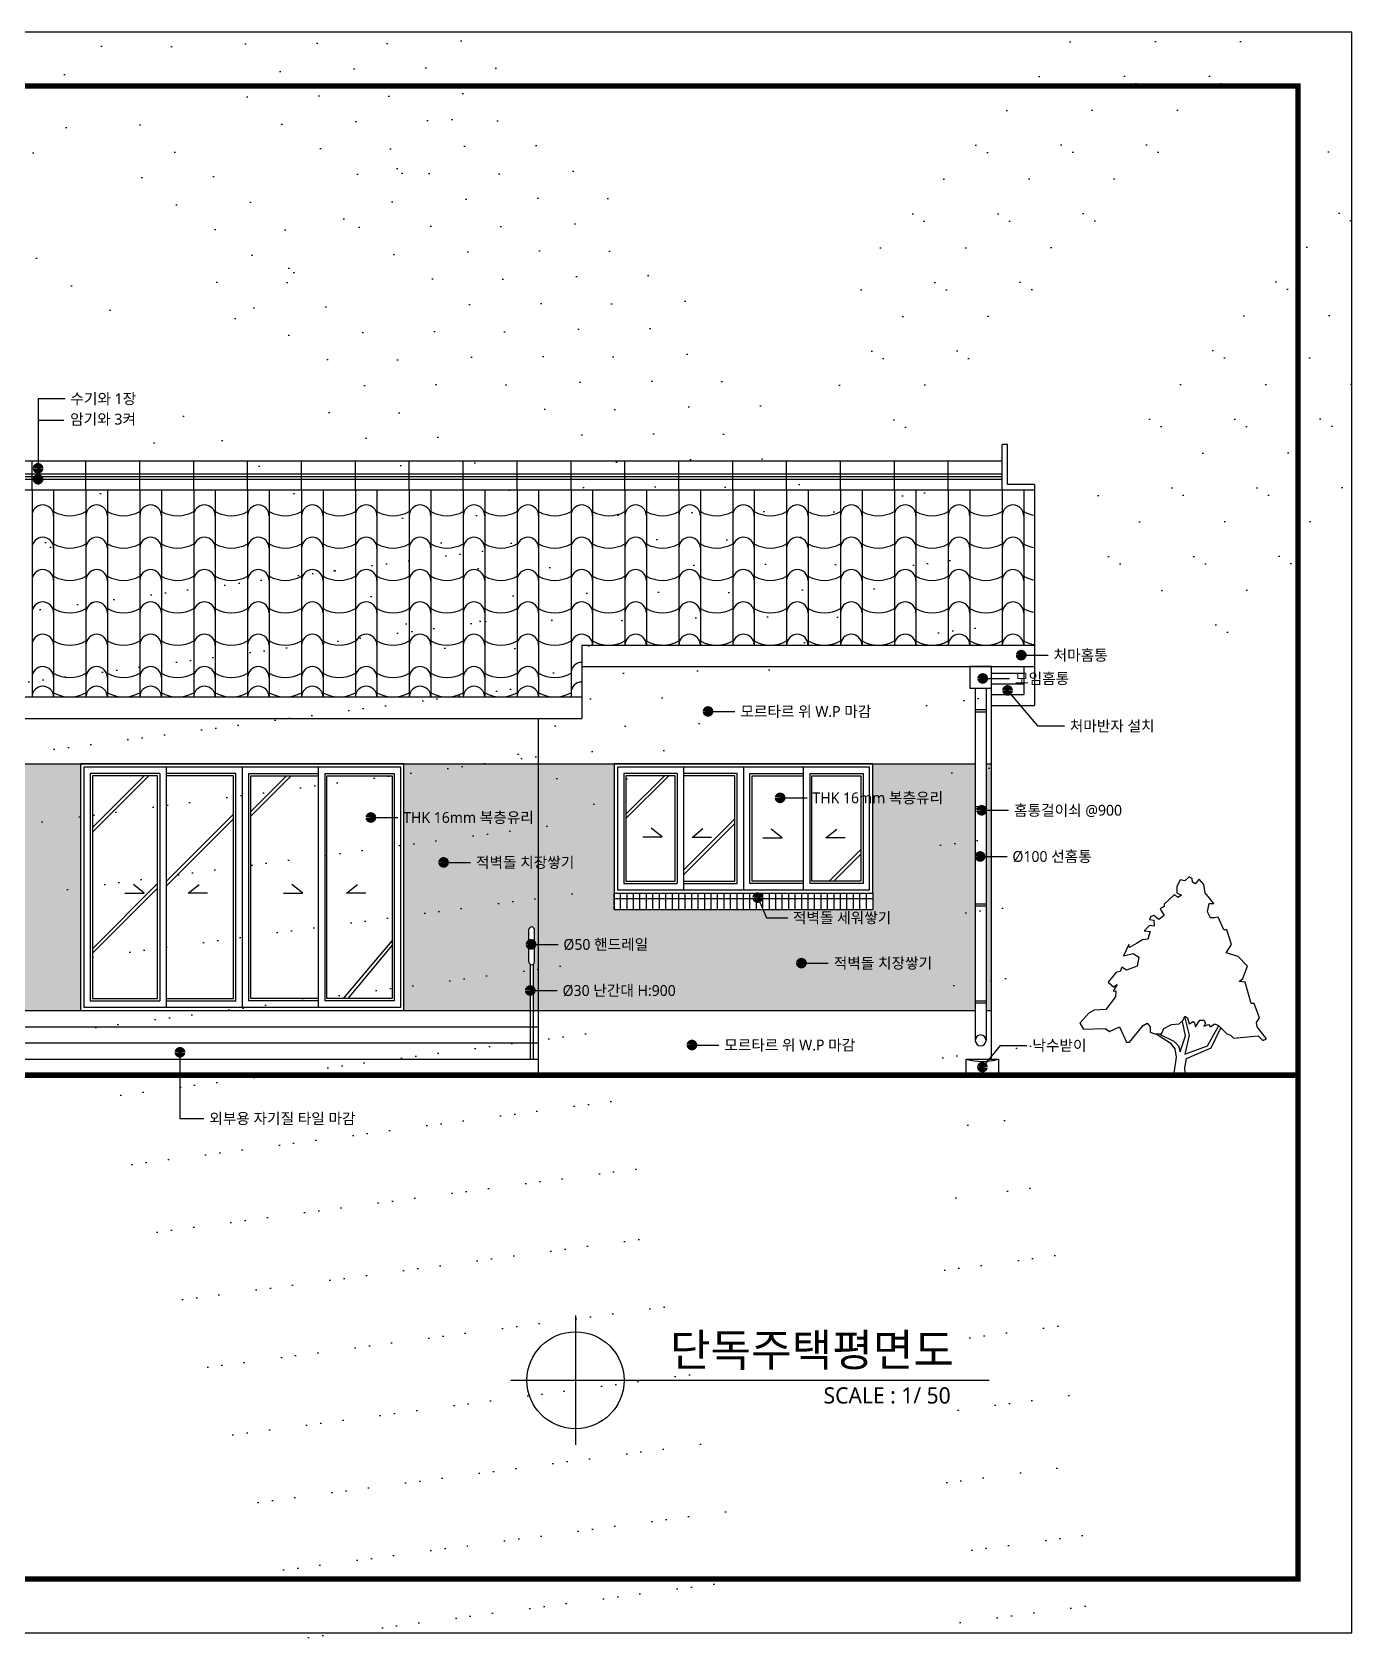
# Model space of a CAD drawing. Header units: millimetres. Extents: x 18875919977 to 37752253206, y 13263225700 to 26526468229.
# Drawn here: x 18876112332 to 18876124577, y 13263225700 to 13263240550 of the extents above; entities that cross this region are included whole.
import ezdxf
from ezdxf.enums import TextEntityAlignment as Align

# ---------------------------------------------------------------- set-up
doc = ezdxf.new("R2010")
doc.units = ezdxf.units.MM
doc.header["$LTSCALE"] = 20
for name, color, linetype in [('2-Con', 2, 'Continuous'), ('3-ETC', 3, 'Continuous'), ('4-Win', 4, 'Continuous'), ('5-Fin', 5, 'Continuous'), ('6-Text', 7, 'Continuous')]:
    doc.layers.add(name, color=color, linetype=linetype)
doc.styles.get("Standard").update_dxf_attribs({"font": 'l_10646.ttf'})

# ---------------------------------------------------------------- blocks, each defined once
blk = doc.blocks.new('Tree - type 3 evergreen elevation')
for points in [[(22.0124, 137.721), (18.5475, 141.5624), (15.5282, 138.2446), (13.8028, 139.3505), (13.3714, 142.1153), (11.2148, 143.2214), (8.1954, 140.4564), (4.7447, 141.0094), (2.1567, 136.0326), (2.1567, 131.6088), (5.6074, 129.9499), (3.0193, 128.2909), (0.4313, 130.5029), (-6.9015, 123.3141), (-6.9015, 121.6552), (-9.9208, 119.9963), (-9.0581, 118.3373), (-6.9015, 115.0195), (-10.7835, 112.2546), (-14.6656, 115.0195), (-16.8222, 114.4665), (-17.6849, 112.2546), (-14.6656, 111.7016), (-14.2342, 107.2778), (-17.6065, 107.8307), (-21.5669, 103.9599), (-17.2536, 103.4069), (-18.9789, 97.8771), (-22.8609, 97.3241), (-27.1743, 94.5593), (-32.3504, 91.7944), (-32.7817, 94.0063), (-36.6638, 85.7116), (-29.7624, 87.3705), (-25.449, 84.6056), (-26.743, 77.9699), (-34.507, 75.205), (-37.9578, 77.4169), (-39.2518, 74.099), (-42.2711, 73.5461), (-44.8592, 70.2282), (-47.8786, 66.3574), (-43.9965, 63.0395), (-41.4085, 64.6985), (-44.3346, 59.8898), (-42.2089, 60.1377), (-42.5159, 55.7849), (-49.6039, 46.4502), (-58.2307, 45.8972), (-62.1127, 43.6853), (-68.5828, 36.4966), (-65.9947, 32.0727), (-50.0352, 32.6257), (-47.0159, 30.4138), (-39.6831, 33.7317), (-34.507, 22.6721), (-32.3504, 22.6721), (-22.4296, 34.8376), (-19.4102, 36.4966), (-17.2536, 33.7317), (-17.2536, 29.8608), (-13.8028, 28.7549), (-9.0581, 28.7549), (-7.3328, 32.6257), (-1.7254, 35.3906), (3.8821, 35.9436), (6.4701, 38.1555), (6.9014, 38.7085), (8.1954, 41.4734), (9.9208, 40.3674), (11.2148, 35.9436), (14.2341, 37.6025), (15.0968, 36.4966), (15.9595, 33.7317), (18.9789, 38.7085), (21.9982, 38.7085), (23.2922, 36.4966), (21.9982, 34.2847), (25.4489, 35.3906), (26.743, 33.7317), (29.7623, 35.9436), (32.7817, 34.8376), (38.8204, 28.7549), (41.4084, 27.6489), (43.5651, 25.437), (61.6813, 27.0959), (65.132, 23.7781), (67.7201, 24.884), (60.8186, 33.7317), (60.3873, 37.0495), (62.544, 40.3674), (58.662, 50.874), (56.5053, 50.874), (52.1919, 66.3574), (47.8785, 66.9103), (50.4665, 69.1222), (53.9172, 77.9699), (47.0158, 85.1586), (38.3891, 87.9235), (42.2711, 94.0063)], [(42.2711, 94.0063), (38.8204, 104.5129), (36.6637, 104.5129), (32.3503, 113.9135), (29.7623, 113.3605), (26.743, 113.3605), (24.5862, 117.7844), (25.8802, 123.8671), (29.331, 123.8671), (22.8609, 131.6088), (21.9982, 137.6916)], [(-9.9208, 28.2019), (0, 23.2251), (3.4507, 19.9072), (4.7447, 15.4834), (8.6267, 27.0959), (6.4701, 37.6025)], [(8.1954, 40.3674), (11.2148, 27.6489), (8.1954, 13.8245), (24.5862, 19.9072), (32.7817, 34.2847)], [(-12.9401, 28.7549), (-2.588, 22.1191), (0.8626, 17.6953), (1.7253, 11.6125), (0, 0)], [(34.5071, 33.1787), (27.1743, 18.2483), (9.0581, 10.5066), (7.7641, 3.8708), (8.1954, 0)]]:
    blk.add_lwpolyline(points)

msp = doc.modelspace()

# ---------------------------------------------------------------- hatches: boundary and pattern name
at = {"layer": '3-ETC'}
h = msp.add_hatch(dxfattribs=at)
h.set_pattern_fill('_USER', color=256, scale=60, angle=90, pattern_type=0)
h.set_pattern_definition([(90, (18876117731.685, 13263232412.27), (-60, 4e-15), [])])
h.paths.add_polyline_path([(18876120131.68544, 13263232512.26816), (18876117731.68544, 13263232512.26816), (18876117731.68544, 13263232412.26816), (18876120131.68544, 13263232412.26816)])
h.paths.add_polyline_path([(18876120131.68544, 13263232562.26816), (18876117731.68544, 13263232562.26816), (18876117731.68544, 13263232512.26816), (18876120131.68544, 13263232512.26816)])
at = {"layer": '5-Fin'}
h = msp.add_hatch(dxfattribs=at)
h.set_pattern_fill('AR-SAND', color=256, scale=10)
edge = h.paths.add_edge_path()
edge.add_line((18876111531.68544, 13263231474.11114), (18876108081.68544, 13263231474.11114))
edge.add_line((18876108081.68544, 13263231474.11114), (18876108081.68544, 13263231197.08572))
edge.add_ellipse((18876108031.68544, 13263231197.08572), major_axis=(-50, 0), ratio=1, start_angle=0, end_angle=180, ccw=False)
edge.add_line((18876107981.68544, 13263231197.08572), (18876107981.68544, 13263231474.11114))
edge.add_line((18876107981.68544, 13263231474.11114), (18876107931.68544, 13263231474.11114))
edge.add_line((18876107931.68544, 13263231474.11114), (18876107931.68544, 13263231051.78342))
edge.add_line((18876107931.68544, 13263231051.78342), (18876107954.19755, 13263231024.11114))
edge.add_line((18876107954.19755, 13263231024.11114), (18876108165.21198, 13263231024.11114))
edge.add_line((18876108165.21198, 13263231024.11114), (18876108165.21198, 13263230874.11114))
edge.add_line((18876108165.21198, 13263230874.11114), (18876111531.68544, 13263230874.11114))
edge.add_line((18876111531.68544, 13263230874.11114), (18876111531.68544, 13263231474.11114))
h.paths.add_polyline_path([(18876109343.17488, 13263231141.21891, -1), (18876109293.17488, 13263231141.21891, -1)], flags=16)
h.paths.add_polyline_path([(18876111531.68544, 13263234183.8231), (18876111131.68544, 13263234183.8231), (18876111131.68544, 13263234663.82311), (18876108131.68544, 13263234663.82311), (18876108131.68544, 13263234463.82311), (18876108081.68544, 13263234463.82311), (18876108081.68544, 13263233762.26816), (18876111531.68544, 13263233762.26816)])
h.paths.add_polyline_path([(18876109232.90522, 13263234247.80581, -1), (18876109282.90522, 13263234247.80581, -1)], flags=16)
h.paths.add_polyline_path([(18876117031.68544, 13263234183.8231), (18876111934.8712, 13263234183.8231), (18876111934.8712, 13263233983.82311), (18876111884.8712, 13263233983.82311), (18876111884.8712, 13263233762.26816), (18876117031.68544, 13263233762.26816)])
h.paths.add_polyline_path([(18876121081.68544, 13263234463.82311), (18876121031.68544, 13263234463.82311), (18876121031.68544, 13263234663.82311), (18876117431.68544, 13263234663.82311), (18876117431.68544, 13263234183.8231), (18876117031.68544, 13263234183.8231), (18876117031.68544, 13263233762.26816), (18876121081.68544, 13263233762.26816)])
h.paths.add_polyline_path([(18876118577.90522, 13263234247.80581, -1), (18876118627.90522, 13263234247.80581, -1)], flags=16)
h.paths.add_polyline_path([(18876111784.8712, 13263233983.82311), (18876111734.8712, 13263233983.82311), (18876111734.8712, 13263234183.8231), (18876111531.68544, 13263234183.8231), (18876111531.68544, 13263233762.26816), (18876111784.8712, 13263233762.26816)])
h.paths.add_polyline_path([(18876121231.68544, 13263234463.82311), (18876121181.68544, 13263234463.82311), (18876121181.68544, 13263233762.26816), (18876121231.68544, 13263233762.26816)])
h.paths.add_polyline_path([(18876107981.68544, 13263234463.82311), (18876107931.68544, 13263234463.82311), (18876107931.68544, 13263233762.26816), (18876107981.68544, 13263233762.26816)])
h.paths.add_polyline_path([(18876121231.68544, 13263231474.11114), (18876121181.68544, 13263231474.11114), (18876121181.68544, 13263231541.97227), (18876121081.68544, 13263231541.97227), (18876121081.68544, 13263231474.11114), (18876117031.68544, 13263231474.11114), (18876117031.68544, 13263230874.11114), (18876120998.15891, 13263230874.11114), (18876120998.15891, 13263231024.11114), (18876121209.17333, 13263231024.11114), (18876121231.68544, 13263231051.78342)])
h.paths.add_polyline_path([(18876118428.31104, 13263231153.87406, -1), (18876118478.31104, 13263231153.87406, -1)], flags=16)
h.paths.add_polyline_path([(18876109589.89785, 13263231056.04999), (18876110985.10056, 13263231056.04999), (18876110985.10056, 13263231225.71215), (18876109589.89785, 13263231225.71215)], flags=24)
h.paths.add_polyline_path([(18876109529.62819, 13263234162.63689), (18876110924.83089, 13263234162.63689), (18876110924.83089, 13263234332.29905), (18876109529.62819, 13263234332.29905)], flags=24)
h.paths.add_polyline_path([(18876118874.62819, 13263234162.63689), (18876120269.83089, 13263234162.63689), (18876120269.83089, 13263234332.29905), (18876118874.62819, 13263234332.29905)], flags=24)
h.paths.add_polyline_path([(18876118725.03401, 13263231068.70514), (18876120120.23671, 13263231068.70514), (18876120120.23671, 13263231238.3673), (18876118725.03401, 13263231238.3673)], flags=24)
h = msp.add_hatch(dxfattribs=at)
h.set_pattern_fill('BRICK', color=256, scale=10)
h.paths.add_polyline_path([(18876109331.68544, 13263233762.26816), (18876108081.68544, 13263233762.26816), (18876108081.68544, 13263231474.11114), (18876111531.68544, 13263231474.11114), (18876111531.68544, 13263233762.26816), (18876110531.68544, 13263233762.26816), (18876110531.68544, 13263232562.26816), (18876110531.68544, 13263232412.26816), (18876109331.68544, 13263232412.26816), (18876109331.68544, 13263232562.26816)])
h.paths.add_polyline_path([(18876109222.73183, 13263232033.00423, -1), (18876109172.73183, 13263232033.00423, -1)], flags=16)
h.paths.add_polyline_path([(18876112781.68546, 13263233762.26816), (18876111884.8712, 13263233762.26816), (18876111884.8712, 13263231474.11114), (18876112781.68546, 13263231474.11114)])
h.paths.add_polyline_path([(18876116941.68544, 13263232224.11114, -1), (18876116991.68544, 13263232224.11114), (18876116991.68544, 13263232087.06796), (18876117031.68544, 13263232087.06796), (18876117031.68544, 13263233762.26816), (18876115781.68546, 13263233762.26816), (18876115781.68546, 13263231474.11114), (18876116951.68544, 13263231474.11114), (18876116951.68544, 13263231634.54743, -0.3891427999), (18876116928.84148, 13263231659.45429, -0.3891427999), (18876116951.68544, 13263231684.36115), (18876116951.68544, 13263231904.11114, -0.2360679775), (18876116941.68544, 13263231924.11114), (18876116941.68544, 13263232071.54856, -0.169015288), (18876116936.28514, 13263232087.06796, -0.169015288), (18876116941.68544, 13263232102.58735)])
h.paths.add_polyline_path([(18876116174.86517, 13263232847.73683, -1), (18876116124.86517, 13263232847.73683, -1)], flags=16)
h.paths.add_polyline_path([(18876117731.68544, 13263233762.26816), (18876117031.68544, 13263233762.26816), (18876117031.68544, 13263231474.11114), (18876121081.68544, 13263231474.11114), (18876121081.68544, 13263233762.26816), (18876120131.68544, 13263233762.26816), (18876120131.68544, 13263232562.26816), (18876120131.68544, 13263232412.26816), (18876117731.68544, 13263232412.26816), (18876117731.68544, 13263232562.26816)])
h.paths.add_polyline_path([(18876119493.80218, 13263231913.44446, -1), (18876119443.80218, 13263231913.44446, -1)], flags=16)
h.paths.add_polyline_path([(18876111784.8712, 13263233762.26816), (18876111531.68544, 13263233762.26816), (18876111531.68544, 13263231474.11114), (18876111581.68544, 13263231474.11114), (18876111581.68544, 13263231904.11114, -0.2360679775), (18876111571.68544, 13263231924.11114), (18876111571.68544, 13263232224.11114, -1), (18876111621.68544, 13263232224.11114), (18876111621.68544, 13263231924.11114, -0.2360679775), (18876111611.68544, 13263231904.11114), (18876111611.68544, 13263231474.11114), (18876111784.8712, 13263231474.11114)])
h.paths.add_polyline_path([(18876107981.68544, 13263233762.26816), (18876107931.68544, 13263233762.26816), (18876107931.68544, 13263233331.29851), (18876107981.68544, 13263233331.29851)])
h.paths.add_polyline_path([(18876107981.68544, 13263233331.29851), (18876107931.68544, 13263233331.29851), (18876107931.68544, 13263232902.96793), (18876107981.68544, 13263232902.96793)])
h.paths.add_polyline_path([(18876107981.68544, 13263232902.96793), (18876107931.68544, 13263232902.96793), (18876107931.68544, 13263231474.11114), (18876107981.68544, 13263231474.11114)])
h.paths.add_polyline_path([(18876117031.68544, 13263232087.06796), (18876116991.68544, 13263232087.06796), (18876116991.68544, 13263231924.11114, -0.2360679775), (18876116981.68544, 13263231904.11114), (18876116981.68544, 13263231659.45429), (18876117031.68544, 13263231659.45429)], flags=17)
h.paths.add_polyline_path([(18876117031.68544, 13263231659.45429), (18876116981.68544, 13263231659.45429), (18876116981.68544, 13263231474.11114), (18876117031.68544, 13263231474.11114)], flags=17)
h.paths.add_polyline_path([(18876121231.68544, 13263233762.26816), (18876121181.68544, 13263233762.26816), (18876121181.68544, 13263233331.29851), (18876121231.68544, 13263233331.29851)])
h.paths.add_polyline_path([(18876121231.68544, 13263233331.29851), (18876121181.68544, 13263233331.29851), (18876121181.68544, 13263232902.96793), (18876121231.68544, 13263232902.96793)])
h.paths.add_polyline_path([(18876121231.68544, 13263232902.96793), (18876121181.68544, 13263232902.96793), (18876121181.68544, 13263231474.11114), (18876121231.68544, 13263231474.11114)])
h.paths.add_polyline_path([(18876110475.61139, 13263233312.66102), (18876111886.2195, 13263233312.66102), (18876111886.2195, 13263233482.52588), (18876110475.61139, 13263233482.52588)], flags=9)
h.paths.add_polyline_path([(18876110294.19872, 13263232200.71359), (18876111363.32034, 13263232200.71359), (18876111363.32034, 13263232370.78116), (18876110294.19872, 13263232370.78116)], flags=24)
h.paths.add_polyline_path([(18876109469.38723, 13263231947.49747), (18876110538.50886, 13263231947.49747), (18876110538.50886, 13263232117.56504), (18876109469.38723, 13263232117.56504)], flags=24)
h.paths.add_polyline_path([(18876115746.95592, 13263233178.8501), (18876117157.56403, 13263233178.8501), (18876117157.56403, 13263233348.71497), (18876115746.95592, 13263233348.71497)], flags=9)
h.paths.add_polyline_path([(18876116421.52057, 13263232762.23007), (18876117490.6422, 13263232762.23007), (18876117490.6422, 13263232932.29764), (18876116421.52057, 13263232932.29764)], flags=9)
h.paths.add_polyline_path([(18876119543.29626, 13263233361.01578), (18876120953.90437, 13263233361.01578), (18876120953.90437, 13263233530.88065), (18876119543.29626, 13263233530.88065)], flags=25)
h.paths.add_polyline_path([(18876119361.88358, 13263232249.06835), (18876120431.00521, 13263232249.06835), (18876120431.00521, 13263232419.13592), (18876119361.88358, 13263232419.13592)], flags=24)
h.paths.add_polyline_path([(18876117225.56446, 13263231574.28537), (18876118502.86176, 13263231574.28537), (18876118502.86176, 13263231743.94753), (18876117225.56446, 13263231743.94753)], flags=24)
h.paths.add_polyline_path([(18876117233.00812, 13263232001.89904), (18876118196.92704, 13263232001.89904), (18876118196.92704, 13263232171.5612), (18876117233.00812, 13263232171.5612)], flags=24)
h.paths.add_polyline_path([(18876119740.45758, 13263231827.93771), (18876120809.57921, 13263231827.93771), (18876120809.57921, 13263231998.00528), (18876119740.45758, 13263231998.00528)], flags=24)

# ---------------------------------------------------------------- linework, layer by layer
at = {"layer": '2-Con'}
for p, q in [((18876107531.68544, 13263236303.8231), (18876121631.68544, 13263236303.8231)), ((18876121631.68544, 13263236303.8231), (18876121631.68544, 13263234663.82311)), ((18876117431.68544, 13263234863.82311), (18876121631.68544, 13263234863.82311)), ((18876117431.68544, 13263234863.8231), (18876117431.68544, 13263234183.8231)), ((18876117431.68544, 13263234663.82311), (18876121631.68544, 13263234663.82311)), ((18876121231.68544, 13263231024.11114), (18876121231.68544, 13263234663.8231)), ((18876111131.68544, 13263234382.26816), (18876117431.68544, 13263234382.26816)), ((18876111131.68544, 13263234183.8231), (18876117431.68544, 13263234183.8231)), ((18876117031.68544, 13263230874.11114), (18876117031.68544, 13263234183.8231)), ((18876108081.68544, 13263233762.26816), (18876121081.68544, 13263233762.26816)), ((18876121181.68544, 13263233762.26816), (18876121231.68544, 13263233762.26816)), ((18876111611.68544, 13263231474.11114), (18876121081.68544, 13263231474.11114)), ((18876121181.68544, 13263231474.11114), (18876121231.68544, 13263231474.11114)), ((18876104076.56169, 13263230874.11114), (18876124076.56169, 13263230874.11114))]:
    msp.add_line(p, q, dxfattribs=at)
at = {"layer": '2-Con', "const_width": 50}
msp.add_lwpolyline([(18876104076.56169, 13263230874.11114), (18876124076.56169, 13263230874.11114)], dxfattribs=at)
at = {"layer": '3-ETC'}
for p, q in [((18876121331.68544, 13263236574.04349), (18876121331.68544, 13263236724.04349)), ((18876121381.68544, 13263236724.04349), (18876121331.68544, 13263236724.04349)), ((18876121381.68544, 13263236353.8231), (18876121381.68544, 13263236724.04349)), ((18876107831.68544, 13263236574.04349), (18876121331.68544, 13263236574.04349)), ((18876112331.68544, 13263236303.8231), (18876112331.68544, 13263236574.04349)), ((18876112831.68544, 13263236303.8231), (18876112831.68544, 13263236574.04349)), ((18876113331.68544, 13263236303.8231), (18876113331.68544, 13263236574.04349)), ((18876113831.68544, 13263236303.8231), (18876113831.68544, 13263236574.04349)), ((18876114331.68544, 13263236303.8231), (18876114331.68544, 13263236574.04349)), ((18876114831.68544, 13263236303.8231), (18876114831.68544, 13263236574.04349)), ((18876115331.68544, 13263236303.8231), (18876115331.68544, 13263236574.04349)), ((18876115831.68544, 13263236303.8231), (18876115831.68544, 13263236574.04349)), ((18876116331.68544, 13263236303.8231), (18876116331.68544, 13263236574.04349)), ((18876116831.68544, 13263236303.8231), (18876116831.68544, 13263236574.04349)), ((18876117331.68544, 13263236303.8231), (18876117331.68544, 13263236574.04349)), ((18876117831.68544, 13263236303.8231), (18876117831.68544, 13263236574.04349)), ((18876118331.68544, 13263236303.8231), (18876118331.68544, 13263236574.04349)), ((18876118831.68544, 13263236303.8231), (18876118831.68544, 13263236574.04349)), ((18876119331.68544, 13263236303.8231), (18876119331.68544, 13263236574.04349)), ((18876119831.68544, 13263236303.8231), (18876119831.68544, 13263236574.04349)), ((18876120331.68544, 13263236303.8231), (18876120331.68544, 13263236574.04349)), ((18876120831.68544, 13263236303.8231), (18876120831.68544, 13263236574.04349)), ((18876121331.68544, 13263236303.8231), (18876121331.68544, 13263236574.04349)), ((18876121331.68544, 13263236303.8231), (18876121331.68544, 13263236574.04349)), ((18876121331.68544, 13263236303.8231), (18876121331.68544, 13263236574.04349)), ((18876107831.68544, 13263236453.33991), (18876121331.68544, 13263236453.33991)), ((18876107831.68544, 13263236428.3399), (18876121331.68544, 13263236428.3399)), ((18876107831.68544, 13263236403.33991), (18876121331.68544, 13263236403.33991)), ((18876112331.68544, 13263236303.8231), (18876112331.68544, 13263234382.26816)), ((18876112531.68544, 13263236303.8231), (18876112531.68544, 13263234382.26816)), ((18876112531.68544, 13263236303.8231), (18876112531.68544, 13263234382.26816)), ((18876112831.68544, 13263236303.8231), (18876112831.68544, 13263234382.26816)), ((18876113031.68544, 13263236303.8231), (18876113031.68544, 13263234382.26816)), ((18876113031.68544, 13263236303.8231), (18876113031.68544, 13263234382.26816)), ((18876113331.68544, 13263236303.8231), (18876113331.68544, 13263234382.26816)), ((18876113531.68544, 13263236303.8231), (18876113531.68544, 13263234382.26816)), ((18876113531.68544, 13263236303.8231), (18876113531.68544, 13263234382.26816)), ((18876113831.68544, 13263236303.8231), (18876113831.68544, 13263234382.26816)), ((18876114031.68544, 13263236303.8231), (18876114031.68544, 13263234382.26816)), ((18876114031.68544, 13263236303.8231), (18876114031.68544, 13263234382.26816)), ((18876114331.68544, 13263236303.8231), (18876114331.68544, 13263234382.26816)), ((18876114531.68544, 13263236303.8231), (18876114531.68544, 13263234382.26816)), ((18876114531.68544, 13263236303.8231), (18876114531.68544, 13263234382.26816)), ((18876114831.68544, 13263236303.8231), (18876114831.68544, 13263234382.26816)), ((18876115031.68544, 13263236303.8231), (18876115031.68544, 13263234382.26816)), ((18876115031.68544, 13263236303.8231), (18876115031.68544, 13263234382.26816)), ((18876115331.68544, 13263236303.8231), (18876115331.68544, 13263234382.26816)), ((18876115531.68544, 13263236303.8231), (18876115531.68544, 13263234382.26816)), ((18876115531.68544, 13263236303.8231), (18876115531.68544, 13263234382.26816)), ((18876115831.68544, 13263236303.8231), (18876115831.68544, 13263234382.26816)), ((18876116031.68544, 13263236303.8231), (18876116031.68544, 13263234382.26816)), ((18876116031.68544, 13263236303.8231), (18876116031.68544, 13263234382.26816)), ((18876116331.68544, 13263236303.8231), (18876116331.68544, 13263234382.26816)), ((18876116531.68544, 13263236303.8231), (18876116531.68544, 13263234382.26816)), ((18876116531.68544, 13263236303.8231), (18876116531.68544, 13263234382.26816)), ((18876116831.68544, 13263236303.8231), (18876116831.68544, 13263234382.26816)), ((18876117031.68544, 13263236303.8231), (18876117031.68544, 13263234382.26816)), ((18876117031.68544, 13263236303.8231), (18876117031.68544, 13263234382.26816)), ((18876117331.68544, 13263236303.8231), (18876117331.68544, 13263234382.26816)), ((18876117531.68544, 13263236303.8231), (18876117531.68544, 13263234863.82311)), ((18876117531.68544, 13263236303.8231), (18876117531.68544, 13263234863.82311)), ((18876117831.68544, 13263236303.8231), (18876117831.68544, 13263234863.82311)), ((18876118031.68544, 13263236303.8231), (18876118031.68544, 13263234863.82311)), ((18876118031.68544, 13263236303.8231), (18876118031.68544, 13263234863.82311)), ((18876118331.68544, 13263236303.8231), (18876118331.68544, 13263234863.82311)), ((18876118531.68544, 13263236303.8231), (18876118531.68544, 13263234863.82311)), ((18876118531.68544, 13263236303.8231), (18876118531.68544, 13263234863.82311)), ((18876118831.68544, 13263236303.8231), (18876118831.68544, 13263234863.82311)), ((18876119031.68544, 13263236303.8231), (18876119031.68544, 13263234863.82311)), ((18876119031.68544, 13263236303.8231), (18876119031.68544, 13263234863.82311)), ((18876119331.68544, 13263236303.8231), (18876119331.68544, 13263234863.82311)), ((18876119531.68544, 13263236303.8231), (18876119531.68544, 13263234863.82311)), ((18876119531.68544, 13263236303.8231), (18876119531.68544, 13263234863.82311)), ((18876119831.68544, 13263236303.8231), (18876119831.68544, 13263234863.82311)), ((18876120031.68544, 13263236303.8231), (18876120031.68544, 13263234863.82311)), ((18876120031.68544, 13263236303.8231), (18876120031.68544, 13263234863.82311)), ((18876120331.68544, 13263236303.8231), (18876120331.68544, 13263234863.82311)), ((18876120531.68544, 13263236303.8231), (18876120531.68544, 13263234863.82311)), ((18876120531.68544, 13263236303.8231), (18876120531.68544, 13263234863.82311)), ((18876120831.68544, 13263236303.8231), (18876120831.68544, 13263234863.82311)), ((18876121031.68544, 13263236303.8231), (18876121031.68544, 13263234863.82311)), ((18876121031.68544, 13263236303.8231), (18876121031.68544, 13263234863.82311)), ((18876121331.68544, 13263236303.8231), (18876121331.68544, 13263234863.82311)), ((18876121631.68544, 13263236353.8231), (18876121381.68544, 13263236353.8231)), ((18876121531.68544, 13263236303.8231), (18876121531.68544, 13263234863.82311)), ((18876121531.68544, 13263236303.8231), (18876121531.68544, 13263234863.82311)), ((18876121631.68544, 13263236353.8231), (18876121631.68544, 13263236303.8231)), ((18876121231.68544, 13263234603.82311), (18876121531.68544, 13263234603.82311)), ((18876121531.68544, 13263234663.82311), (18876121531.68544, 13263234403.82311)), ((18876121081.68544, 13263234463.82311), (18876121081.68544, 13263231197.08572)), ((18876121181.68544, 13263234463.82311), (18876121181.68544, 13263231197.08572)), ((18876121231.68544, 13263234503.82311), (18876121531.68544, 13263234503.82311)), ((18876121231.68544, 13263234403.82311), (18876121531.68544, 13263234403.82311)), ((18876121181.68544, 13263234261.97227), (18876121081.68544, 13263234261.97227)), ((18876121181.68544, 13263234241.97227), (18876121081.68544, 13263234241.97227)), ((18876121181.68544, 13263233361.97227), (18876121081.68544, 13263233361.97227)), ((18876121181.68544, 13263233341.97227), (18876121081.68544, 13263233341.97227)), ((18876118177.45543, 13263233084.36198), (18876118076.63679, 13263233166.08883)), ((18876118454.88195, 13263233079.20176), (18876118555.70059, 13263233160.92861)), ((18876119289.19786, 13263233074.43627), (18876119188.37922, 13263233156.16312)), ((18876119696.93182, 13263233074.43627), (18876119797.75046, 13263233156.16312)), ((18876117998.82241, 13263233084.36198), (18876118177.45543, 13263233084.36198)), ((18876118633.51497, 13263233079.20176), (18876118454.88195, 13263233079.20176)), ((18876119110.56484, 13263233074.43627), (18876119289.19786, 13263233074.43627)), ((18876119875.56484, 13263233074.43627), (18876119696.93182, 13263233074.43627)), ((18876113194.18546, 13263232562.26816), (18876113372.81847, 13263232562.26816)), ((18876113372.81847, 13263232562.26816), (18876113271.99983, 13263232643.99501)), ((18876113780.55244, 13263232562.26816), (18876113881.37108, 13263232643.99501)), ((18876113959.18546, 13263232562.26816), (18876113780.55244, 13263232562.26816)), ((18876114664.18546, 13263232562.26816), (18876114842.81847, 13263232562.26816)), ((18876114842.81847, 13263232562.26816), (18876114741.99983, 13263232643.99501)), ((18876115250.55244, 13263232562.26816), (18876115351.37108, 13263232643.99501)), ((18876115429.18546, 13263232562.26816), (18876115250.55244, 13263232562.26816)), ((18876117731.68544, 13263232562.26816), (18876117731.68544, 13263232412.26816)), ((18876117731.68544, 13263232512.26816), (18876120131.68544, 13263232512.26816)), ((18876120131.68544, 13263232562.26816), (18876120131.68544, 13263232412.26816)), ((18876117731.68544, 13263232412.26816), (18876120131.68544, 13263232412.26816)), ((18876121181.68544, 13263232461.97227), (18876121081.68544, 13263232461.97227)), ((18876121181.68544, 13263232441.97227), (18876121081.68544, 13263232441.97227)), ((18876116941.68544, 13263231924.11114), (18876116941.68544, 13263232224.11114)), ((18876116991.68544, 13263231924.11114), (18876116991.68544, 13263232224.11114)), ((18876116951.68544, 13263231904.11114), (18876116951.68544, 13263231024.11114)), ((18876116981.68544, 13263231904.11114), (18876116981.68544, 13263231024.11114)), ((18876121181.68544, 13263231561.97227), (18876121081.68544, 13263231561.97227)), ((18876121181.68544, 13263231541.97227), (18876121081.68544, 13263231541.97227))]:
    msp.add_line(p, q, dxfattribs=at)
for points in [[(18876121231.68544, 13263234663.82311), (18876121031.68544, 13263234663.82311), (18876121031.68544, 13263234463.82311), (18876121231.68544, 13263234463.82311)], [(18876121298.15891, 13263230874.11114), (18876120998.15891, 13263230874.11114), (18876120998.15891, 13263231024.11114), (18876121298.15891, 13263231024.11114)]]:
    msp.add_lwpolyline(points, close=True, dxfattribs=at)
for centre, radius, start, end in [((18876116966.68544, 13263232224.11114), 25, 0, 180), ((18876116966.68544, 13263231924.11114), 25, 180, 0), ((18876121148.1589, 13263231503.75595), 502.55263, 252.633843677, 287.366156397)]:
    msp.add_arc(centre, radius, start, end, dxfattribs=at)
at = {"layer": '3-ETC', "extrusion": (0, 0, -1)}
msp.add_ellipse((18876121131.68544, 13263231197.08572), major_axis=(50, 0), ratio=1, dxfattribs=at)
at = {"layer": '4-Win'}
for p, q in [((18876115781.68546, 13263233762.26816), (18876112781.68546, 13263233762.26816)), ((18876112781.68546, 13263233762.26816), (18876112781.68546, 13263231474.11114)), ((18876113576.68546, 13263233732.26816), (18876113576.68546, 13263231504.11114)), ((18876114281.68546, 13263233732.26816), (18876114281.68546, 13263231504.11114)), ((18876114281.68546, 13263233732.26816), (18876114281.68546, 13263231504.11114)), ((18876114986.68546, 13263233732.26816), (18876114986.68546, 13263231504.11114)), ((18876115781.68546, 13263231474.11114), (18876115781.68546, 13263233762.26816)), ((18876120131.68544, 13263233762.26816), (18876117731.68544, 13263233762.26816)), ((18876117731.68544, 13263233762.26816), (18876117731.68544, 13263232562.26816)), ((18876118376.68544, 13263233732.26816), (18876118376.68544, 13263232592.26816)), ((18876118931.68544, 13263233732.26816), (18876118931.68544, 13263232592.26816)), ((18876118931.68544, 13263233732.26816), (18876118931.68544, 13263232592.26816)), ((18876119486.68544, 13263233732.26816), (18876119486.68544, 13263232592.26816)), ((18876120131.68544, 13263232562.26816), (18876120131.68544, 13263233762.26816)), ((18876113516.68546, 13263233672.26816), (18876113516.68546, 13263231564.11114)), ((18876115046.68546, 13263233672.26816), (18876115046.68546, 13263231564.11114)), ((18876118316.68544, 13263233672.26816), (18876118316.68544, 13263232652.26816)), ((18876119546.68544, 13263233672.26816), (18876119546.68544, 13263232652.26816)), ((18876117731.68544, 13263232562.26816), (18876120131.68544, 13263232562.26816)), ((18876112781.68546, 13263231474.11114), (18876115781.68546, 13263231474.11114))]:
    msp.add_line(p, q, dxfattribs=at)
for points in [[(18876112811.68546, 13263231504.11114), (18876115751.68546, 13263231504.11114), (18876115751.68546, 13263233732.26816), (18876112811.68546, 13263233732.26816)], [(18876117761.68544, 13263232592.26816), (18876120101.68544, 13263232592.26816), (18876120101.68544, 13263233732.26816), (18876117761.68544, 13263233732.26816)]]:
    msp.add_lwpolyline(points, close=True, dxfattribs=at)
for points in [[(18876113516.68546, 13263233672.26816), (18876112871.68546, 13263233672.26816), (18876112871.68546, 13263231564.11114), (18876113516.68546, 13263231564.11114)], [(18876113576.68546, 13263231564.11114), (18876114221.68546, 13263231564.11114), (18876114221.68546, 13263233672.26816), (18876113576.68546, 13263233672.26816)], [(18876114986.68546, 13263231564.11114), (18876114341.68546, 13263231564.11114), (18876114341.68546, 13263233672.26816), (18876114986.68546, 13263233672.26816)], [(18876115046.68546, 13263233672.26816), (18876115691.68546, 13263233672.26816), (18876115691.68546, 13263231564.11114), (18876115046.68546, 13263231564.11114)], [(18876118316.68544, 13263233672.26816), (18876117821.68544, 13263233672.26816), (18876117821.68544, 13263232652.26816), (18876118316.68544, 13263232652.26816)], [(18876118376.68544, 13263232652.26816), (18876118871.68544, 13263232652.26816), (18876118871.68544, 13263233672.26816), (18876118376.68544, 13263233672.26816)], [(18876119486.68544, 13263232652.26816), (18876118991.68544, 13263232652.26816), (18876118991.68544, 13263233672.26816), (18876119486.68544, 13263233672.26816)], [(18876119546.68544, 13263233672.26816), (18876120041.68544, 13263233672.26816), (18876120041.68544, 13263232652.26816), (18876119546.68544, 13263232652.26816)]]:
    msp.add_lwpolyline(points, dxfattribs=at)
at = {"layer": '5-Fin'}
for p, q in [((18876112891.68546, 13263233171.25423), (18876113372.69938, 13263233652.26816)), ((18876112891.68546, 13263233128.82783), (18876113415.12579, 13263233652.26816)), ((18876114361.68546, 13263233320.31219), (18876114693.64143, 13263233652.26816)), ((18876114361.68546, 13263233277.88578), (18876114736.06784, 13263233652.26816)), ((18876117841.68544, 13263233296.0609), (18876118197.8927, 13263233652.26816)), ((18876117841.68544, 13263233253.63449), (18876118240.31911, 13263233652.26816)), ((18876113576.68546, 13263232670.7094), (18876114201.68546, 13263233295.7094)), ((18876113576.68546, 13263232628.28299), (18876114201.68546, 13263233253.28299)), ((18876118376.68544, 13263232776.107), (18876118851.68544, 13263233251.10701)), ((18876118376.68544, 13263232733.6806), (18876118851.68544, 13263233208.6806)), ((18876119726.2098, 13263232672.26816), (18876120021.68544, 13263232967.7438)), ((18876119768.6362, 13263232672.26816), (18876120021.68544, 13263232925.3174)), ((18876112891.68546, 13263232047.58809), (18876113496.68546, 13263232652.58809)), ((18876112891.68546, 13263232005.16168), (18876113496.68546, 13263232610.16169)), ((18876115221.28916, 13263231584.11114), (18876115671.68546, 13263232119.94036)), ((18876115263.71557, 13263231584.11114), (18876115671.68546, 13263232077.51395))]:
    msp.add_line(p, q, dxfattribs=at)
for points in [[(18876113496.68546, 13263231584.11114), (18876113496.68546, 13263233652.26816), (18876112891.68546, 13263233652.26816), (18876112891.68546, 13263231584.11114)], [(18876115066.68546, 13263231584.11114), (18876115066.68546, 13263233652.26816), (18876115671.68546, 13263233652.26816), (18876115671.68546, 13263231584.11114)], [(18876118296.68544, 13263232672.26816), (18876118296.68544, 13263233652.26816), (18876117841.68544, 13263233652.26816), (18876117841.68544, 13263232672.26816)], [(18876119566.68544, 13263232672.26816), (18876119566.68544, 13263233652.26816), (18876120021.68544, 13263233652.26816), (18876120021.68544, 13263232672.26816)]]:
    msp.add_lwpolyline(points, close=True, dxfattribs=at)
for points in [[(18876113576.68546, 13263231584.11114), (18876114201.68546, 13263231584.11114), (18876114201.68546, 13263233652.26816), (18876113576.68546, 13263233652.26816)], [(18876114986.68546, 13263231584.11114), (18876114361.68546, 13263231584.11114), (18876114361.68546, 13263233652.26816), (18876114986.68546, 13263233652.26816)], [(18876118376.68544, 13263232672.26816), (18876118851.68544, 13263232672.26816), (18876118851.68544, 13263233652.26816), (18876118376.68544, 13263233652.26816)], [(18876119486.68544, 13263232672.26816), (18876119011.68544, 13263232672.26816), (18876119011.68544, 13263233652.26816), (18876119486.68544, 13263233652.26816)]]:
    msp.add_lwpolyline(points, dxfattribs=at)
for centre, radius, start, end in [((18876112431.68544, 13263236063.82153), 100, 0.000874264, 179.999125736), ((18876112681.68544, 13263236373.13499), 309.31188, 240.991006409, 299.008993591), ((18876112931.68544, 13263236063.82153), 100, 0.000874264, 179.999125736), ((18876113181.68544, 13263236373.13499), 309.31188, 240.991006409, 299.008993591), ((18876113431.68544, 13263236063.82153), 100, 0.000874264, 179.999125736), ((18876113681.68544, 13263236373.13499), 309.31188, 240.991006409, 299.008993591), ((18876113931.68544, 13263236063.82153), 100, 0.000874264, 179.999125736), ((18876114181.68544, 13263236373.13499), 309.31188, 240.991006409, 299.008993591), ((18876114431.68544, 13263236063.82153), 100, 0.000874264, 179.999125736), ((18876114681.68544, 13263236373.13499), 309.31188, 240.991006409, 299.008993591), ((18876114931.68544, 13263236063.82153), 100, 0.000874264, 179.999125736), ((18876115181.68544, 13263236373.13499), 309.31188, 240.991006409, 299.008993591), ((18876115431.68544, 13263236063.82153), 100, 0.000874264, 179.999125736), ((18876115681.68544, 13263236373.13499), 309.31188, 240.991006409, 299.008993591), ((18876115931.68544, 13263236063.82153), 100, 0.000874264, 179.999125736), ((18876116181.68544, 13263236373.13499), 309.31188, 240.991006409, 299.008993591), ((18876116431.68544, 13263236063.82153), 100, 0.000874264, 179.999125736), ((18876116681.68544, 13263236373.13499), 309.31188, 240.991006409, 299.008993591), ((18876116931.68544, 13263236063.82153), 100, 0.000874264, 179.999125736), ((18876117181.68544, 13263236373.13499), 309.31188, 240.991006409, 299.008993591), ((18876117431.68544, 13263236063.82153), 100, 0.000874264, 179.999125736), ((18876117681.68544, 13263236373.13499), 309.31188, 240.991006409, 299.008993591), ((18876117931.68544, 13263236063.82153), 100, 0.000874264, 179.999125736), ((18876118181.68544, 13263236373.13499), 309.31188, 240.991006409, 299.008993591), ((18876118431.68544, 13263236063.82153), 100, 0.000874264, 179.999125736), ((18876118681.68544, 13263236373.13499), 309.31188, 240.991006409, 299.008993591), ((18876118931.68544, 13263236063.82153), 100, 0.000874264, 179.999125736), ((18876119181.68544, 13263236373.13499), 309.31188, 240.991006409, 299.008993591), ((18876119431.68544, 13263236063.82153), 100, 0.000874264, 179.999125736), ((18876119681.68544, 13263236373.13499), 309.31188, 240.991006409, 299.008993591), ((18876119931.68544, 13263236063.82153), 100, 0.000874264, 179.999125736), ((18876120181.68544, 13263236373.13499), 309.31188, 240.991006409, 299.008993591), ((18876120431.68544, 13263236063.82153), 100, 0.000874264, 179.999125736), ((18876120681.68544, 13263236373.13499), 309.31188, 240.991006409, 299.008993591), ((18876120931.68544, 13263236063.82153), 100, 0.000874264, 179.999125736), ((18876121181.68544, 13263236373.13499), 309.31188, 240.991006409, 299.008993591), ((18876121431.68544, 13263236063.82153), 100, 0.000874264, 179.999125736), ((18876121681.68544, 13263236373.13499), 309.31188, 240.991006409, 260.697368048), ((18876112431.68544, 13263235763.82153), 100, 0.000874264, 179.999125736), ((18876112681.68544, 13263236073.13499), 309.31188, 240.991006409, 299.008993591), ((18876112931.68544, 13263235763.82153), 100, 0.000874264, 179.999125736), ((18876113181.68544, 13263236073.13499), 309.31188, 240.991006409, 299.008993591), ((18876113431.68544, 13263235763.82153), 100, 0.000874264, 179.999125736), ((18876113681.68544, 13263236073.13499), 309.31188, 240.991006409, 299.008993591), ((18876113931.68544, 13263235763.82153), 100, 0.000874264, 179.999125736), ((18876114181.68544, 13263236073.13499), 309.31188, 240.991006409, 299.008993591), ((18876114431.68544, 13263235763.82153), 100, 0.000874264, 179.999125736), ((18876114681.68544, 13263236073.13499), 309.31188, 240.991006409, 299.008993591), ((18876114931.68544, 13263235763.82153), 100, 0.000874264, 179.999125736), ((18876115181.68544, 13263236073.13499), 309.31188, 240.991006409, 299.008993591), ((18876115431.68544, 13263235763.82153), 100, 0.000874264, 179.999125736), ((18876115681.68544, 13263236073.13499), 309.31188, 240.991006409, 299.008993591), ((18876115931.68544, 13263235763.82153), 100, 0.000874264, 179.999125736), ((18876116181.68544, 13263236073.13499), 309.31188, 240.991006409, 299.008993591), ((18876116431.68544, 13263235763.82153), 100, 0.000874264, 179.999125736), ((18876116681.68544, 13263236073.13499), 309.31188, 240.991006409, 299.008993591), ((18876116931.68544, 13263235763.82153), 100, 0.000874264, 179.999125736), ((18876117181.68544, 13263236073.13499), 309.31188, 240.991006409, 299.008993591), ((18876117431.68544, 13263235763.82153), 100, 0.000874264, 179.999125736), ((18876117681.68544, 13263236073.13499), 309.31188, 240.991006409, 299.008993591), ((18876117931.68544, 13263235763.82153), 100, 0.000874264, 179.999125736), ((18876118181.68544, 13263236073.13499), 309.31188, 240.991006409, 299.008993591), ((18876118431.68544, 13263235763.82153), 100, 0.000874264, 179.999125736), ((18876118681.68544, 13263236073.13499), 309.31188, 240.991006409, 299.008993591), ((18876118931.68544, 13263235763.82153), 100, 0.000874264, 179.999125736), ((18876119181.68544, 13263236073.13499), 309.31188, 240.991006409, 299.008993591), ((18876119431.68544, 13263235763.82153), 100, 0.000874264, 179.999125736), ((18876119681.68544, 13263236073.13499), 309.31188, 240.991006409, 299.008993591), ((18876119931.68544, 13263235763.82153), 100, 0.000874264, 179.999125736), ((18876120181.68544, 13263236073.13499), 309.31188, 240.991006409, 299.008993591), ((18876120431.68544, 13263235763.82153), 100, 0.000874264, 179.999125736), ((18876120681.68544, 13263236073.13499), 309.31188, 240.991006409, 299.008993591), ((18876120931.68544, 13263235763.82153), 100, 0.000874264, 179.999125736), ((18876121181.68544, 13263236073.13499), 309.31188, 240.991006409, 299.008993591), ((18876121431.68544, 13263235763.82153), 100, 0.000874264, 179.999125736), ((18876121681.68544, 13263236073.13499), 309.31188, 240.991006409, 260.697368048), ((18876112431.68544, 13263235463.82153), 100, 0.000874264, 179.999125736), ((18876112681.68544, 13263235773.13499), 309.31188, 240.991006409, 299.008993591), ((18876112931.68544, 13263235463.82153), 100, 0.000874264, 179.999125736), ((18876113181.68544, 13263235773.13499), 309.31188, 240.991006409, 299.008993591), ((18876113431.68544, 13263235463.82153), 100, 0.000874264, 179.999125736), ((18876113681.68544, 13263235773.13499), 309.31188, 240.991006409, 299.008993591), ((18876113931.68544, 13263235463.82153), 100, 0.000874264, 179.999125736), ((18876114181.68544, 13263235773.13499), 309.31188, 240.991006409, 299.008993591), ((18876114431.68544, 13263235463.82153), 100, 0.000874264, 179.999125736), ((18876114681.68544, 13263235773.13499), 309.31188, 240.991006409, 299.008993591), ((18876114931.68544, 13263235463.82153), 100, 0.000874264, 179.999125736), ((18876115181.68544, 13263235773.13499), 309.31188, 240.991006409, 299.008993591), ((18876115431.68544, 13263235463.82153), 100, 0.000874264, 179.999125736), ((18876115681.68544, 13263235773.13499), 309.31188, 240.991006409, 299.008993591), ((18876115931.68544, 13263235463.82153), 100, 0.000874264, 179.999125736), ((18876116181.68544, 13263235773.13499), 309.31188, 240.991006409, 299.008993591), ((18876116431.68544, 13263235463.82153), 100, 0.000874264, 179.999125736), ((18876116681.68544, 13263235773.13499), 309.31188, 240.991006409, 299.008993591), ((18876116931.68544, 13263235463.82153), 100, 0.000874264, 179.999125736), ((18876117181.68544, 13263235773.13499), 309.31188, 240.991006409, 299.008993591), ((18876117431.68544, 13263235463.82153), 100, 0.000874264, 179.999125736), ((18876117681.68544, 13263235773.13499), 309.31188, 240.991006409, 299.008993591), ((18876117931.68544, 13263235463.82153), 100, 0.000874264, 179.999125736), ((18876118181.68544, 13263235773.13499), 309.31188, 240.991006409, 299.008993591), ((18876118431.68544, 13263235463.82153), 100, 0.000874264, 179.999125736), ((18876118681.68544, 13263235773.13499), 309.31188, 240.991006409, 299.008993591), ((18876118931.68544, 13263235463.82153), 100, 0.000874264, 179.999125736), ((18876119181.68544, 13263235773.13499), 309.31188, 240.991006409, 299.008993591), ((18876119431.68544, 13263235463.82153), 100, 0.000874264, 179.999125736), ((18876119681.68544, 13263235773.13499), 309.31188, 240.991006409, 299.008993591), ((18876119931.68544, 13263235463.82153), 100, 0.000874264, 179.999125736), ((18876120181.68544, 13263235773.13499), 309.31188, 240.991006409, 299.008993591), ((18876120431.68544, 13263235463.82153), 100, 0.000874264, 179.999125736), ((18876120681.68544, 13263235773.13499), 309.31188, 240.991006409, 299.008993591), ((18876120931.68544, 13263235463.82153), 100, 0.000874264, 179.999125736), ((18876121181.68544, 13263235773.13499), 309.31188, 240.991006409, 299.008993591), ((18876121431.68544, 13263235463.82153), 100, 0.000874264, 179.999125736), ((18876121681.68544, 13263235773.13499), 309.31188, 240.991006409, 260.697368048), ((18876112431.68544, 13263235163.82153), 100, 0.000874264, 179.999125736), ((18876112681.68544, 13263235473.13499), 309.31188, 240.991006409, 299.008993591), ((18876112931.68544, 13263235163.82153), 100, 0.000874264, 179.999125736), ((18876113181.68544, 13263235473.13499), 309.31188, 240.991006409, 299.008993591), ((18876113431.68544, 13263235163.82153), 100, 0.000874264, 179.999125736), ((18876113681.68544, 13263235473.13499), 309.31188, 240.991006409, 299.008993591), ((18876113931.68544, 13263235163.82153), 100, 0.000874264, 179.999125736), ((18876114181.68544, 13263235473.13499), 309.31188, 240.991006409, 299.008993591), ((18876114431.68544, 13263235163.82153), 100, 0.000874264, 179.999125736), ((18876114681.68544, 13263235473.13499), 309.31188, 240.991006409, 299.008993591), ((18876114931.68544, 13263235163.82153), 100, 0.000874264, 179.999125736), ((18876115181.68544, 13263235473.13499), 309.31188, 240.991006409, 299.008993591), ((18876115431.68544, 13263235163.82153), 100, 0.000874264, 179.999125736), ((18876115681.68544, 13263235473.13499), 309.31188, 240.991006409, 299.008993591), ((18876115931.68544, 13263235163.82153), 100, 0.000874264, 179.999125736), ((18876116181.68544, 13263235473.13499), 309.31188, 240.991006409, 299.008993591), ((18876116431.68544, 13263235163.82153), 100, 0.000874264, 179.999125736), ((18876116681.68544, 13263235473.13499), 309.31188, 240.991006409, 299.008993591), ((18876116931.68544, 13263235163.82153), 100, 0.000874264, 179.999125736), ((18876117181.68544, 13263235473.13499), 309.31188, 240.991006409, 299.008993591), ((18876117431.68544, 13263235163.82153), 100, 0.000874264, 179.999125736), ((18876117681.68544, 13263235473.13499), 309.31188, 240.991006409, 299.008993591), ((18876117931.68544, 13263235163.82153), 100, 0.000874264, 179.999125736), ((18876118181.68544, 13263235473.13499), 309.31188, 240.991006409, 299.008993591), ((18876118431.68544, 13263235163.82153), 100, 0.000874264, 179.999125736), ((18876118681.68544, 13263235473.13499), 309.31188, 240.991006409, 299.008993591), ((18876118931.68544, 13263235163.82153), 100, 0.000874264, 179.999125736), ((18876119181.68544, 13263235473.13499), 309.31188, 240.991006409, 299.008993591), ((18876119431.68544, 13263235163.82153), 100, 0.000874264, 179.999125736), ((18876119681.68544, 13263235473.13499), 309.31188, 240.991006409, 299.008993591), ((18876119931.68544, 13263235163.82153), 100, 0.000874264, 179.999125736), ((18876120181.68544, 13263235473.13499), 309.31188, 240.991006409, 299.008993591), ((18876120431.68544, 13263235163.82153), 100, 0.000874264, 179.999125736), ((18876120681.68544, 13263235473.13499), 309.31188, 240.991006409, 299.008993591), ((18876120931.68544, 13263235163.82153), 100, 0.000874264, 179.999125736), ((18876121181.68544, 13263235473.13499), 309.31188, 240.991006409, 299.008993591), ((18876121431.68544, 13263235163.82153), 100, 0.000874264, 179.999125736), ((18876121681.68544, 13263235473.13499), 309.31188, 240.991006409, 260.697368048), ((18876112431.68544, 13263234863.82153), 100, 0.000874264, 179.999125736), ((18876112681.68544, 13263235173.13499), 309.31188, 240.991006409, 299.008993591), ((18876112931.68544, 13263234863.82153), 100, 0.000874264, 179.999125736), ((18876113181.68544, 13263235173.13499), 309.31188, 240.991006409, 299.008993591), ((18876113431.68544, 13263234863.82153), 100, 0.000874264, 179.999125736), ((18876113681.68544, 13263235173.13499), 309.31188, 240.991006409, 299.008993591), ((18876113931.68544, 13263234863.82153), 100, 0.000874264, 179.999125736), ((18876114181.68544, 13263235173.13499), 309.31188, 240.991006409, 299.008993591), ((18876114431.68544, 13263234863.82153), 100, 0.000874264, 179.999125736), ((18876114681.68544, 13263235173.13499), 309.31188, 240.991006409, 299.008993591), ((18876114931.68544, 13263234863.82153), 100, 0.000874264, 179.999125736), ((18876115181.68544, 13263235173.13499), 309.31188, 240.991006409, 299.008993591), ((18876115431.68544, 13263234863.82153), 100, 0.000874264, 179.999125736), ((18876115681.68544, 13263235173.13499), 309.31188, 240.991006409, 299.008993591), ((18876115931.68544, 13263234863.82153), 100, 0.000874264, 179.999125736), ((18876116181.68544, 13263235173.13499), 309.31188, 240.991006409, 299.008993591), ((18876116431.68544, 13263234863.82153), 100, 0.000874264, 179.999125736), ((18876116681.68544, 13263235173.13499), 309.31188, 240.991006409, 299.008993591), ((18876116931.68544, 13263234863.82153), 100, 0.000874264, 179.999125736), ((18876117181.68544, 13263235173.13499), 309.31188, 240.991006409, 299.008993591), ((18876117431.68544, 13263234863.82153), 100, 0.000874264, 179.999125736), ((18876117681.68544, 13263235173.13499), 309.31188, 240.991006409, 299.008993591), ((18876117931.68544, 13263234863.82153), 100, 0.000874264, 179.999125736), ((18876118181.68544, 13263235173.13499), 309.31188, 240.991006409, 299.008993591), ((18876118431.68544, 13263234863.82153), 100, 0.000874264, 179.999125736), ((18876118681.68544, 13263235173.13499), 309.31188, 240.991006409, 299.008993591), ((18876118931.68544, 13263234863.82153), 100, 0.000874264, 179.999125736), ((18876119181.68544, 13263235173.13499), 309.31188, 240.991006409, 299.008993591), ((18876119431.68544, 13263234863.82153), 100, 0.000874264, 179.999125736), ((18876119681.68544, 13263235173.13499), 309.31188, 240.991006409, 299.008993591), ((18876119931.68544, 13263234863.82153), 100, 0.000874264, 179.999125736), ((18876120181.68544, 13263235173.13499), 309.31188, 240.991006409, 299.008993591), ((18876120431.68544, 13263234863.82153), 100, 0.000874264, 179.999125736), ((18876120681.68544, 13263235173.13499), 309.31188, 240.991006409, 299.008993591), ((18876120931.68544, 13263234863.82153), 100, 0.000874264, 179.999125736), ((18876121181.68544, 13263235173.13499), 309.31188, 240.991006409, 299.008993591), ((18876121431.68544, 13263234863.82153), 100, 0.000874264, 179.999125736), ((18876121681.68544, 13263235173.13499), 309.31188, 240.991006409, 260.697368048), ((18876112431.68544, 13263234563.82153), 100, 0.000874264, 179.999125736), ((18876112681.68544, 13263234873.13499), 309.31188, 240.991006409, 299.008993591), ((18876112931.68544, 13263234563.82153), 100, 0.000874264, 179.999125736), ((18876113181.68544, 13263234873.13499), 309.31188, 240.991006409, 299.008993591), ((18876113431.68544, 13263234563.82153), 100, 0.000874264, 179.999125736), ((18876113681.68544, 13263234873.13499), 309.31188, 240.991006409, 299.008993591), ((18876113931.68544, 13263234563.82153), 100, 0.000874264, 179.999125736), ((18876114181.68544, 13263234873.13499), 309.31188, 240.991006409, 299.008993591), ((18876114431.68544, 13263234563.82153), 100, 0.000874264, 179.999125736), ((18876114681.68544, 13263234873.13499), 309.31188, 240.991006409, 299.008993591), ((18876114931.68544, 13263234563.82153), 100, 0.000874264, 179.999125736), ((18876115181.68544, 13263234873.13499), 309.31188, 240.991006409, 299.008993591), ((18876115431.68544, 13263234563.82153), 100, 0.000874264, 179.999125736), ((18876115681.68544, 13263234873.13499), 309.31188, 240.991006409, 299.008993591), ((18876115931.68544, 13263234563.82153), 100, 0.000874264, 179.999125736), ((18876116181.68544, 13263234873.13499), 309.31188, 240.991006409, 299.008993591), ((18876116431.68544, 13263234563.82153), 100, 0.000874264, 179.999125736), ((18876116681.68544, 13263234873.13499), 309.31188, 240.991006409, 299.008993591), ((18876116931.68544, 13263234563.82153), 100, 0.000874264, 179.999125736), ((18876117181.68544, 13263234873.13499), 309.31188, 240.991006409, 299.008993591), ((18876117431.68528, 13263234602.614), 100, 89.999912574, 179.999125736), ((18876112431.68544, 13263234382.26664), 100, 0.000874264, 179.999125736), ((18876112931.68544, 13263234382.26664), 100, 0.000874264, 179.999125736), ((18876113431.68544, 13263234382.26664), 100, 0.000874264, 179.999125736), ((18876113931.68544, 13263234382.26664), 100, 0.000874264, 179.999125736), ((18876114431.68544, 13263234382.26664), 100, 0.000874264, 179.999125736), ((18876114931.68544, 13263234382.26664), 100, 0.000874264, 179.999125736), ((18876115431.68544, 13263234382.26664), 100, 0.000874264, 179.999125736), ((18876115931.68544, 13263234382.26664), 100, 0.000874264, 179.999125736), ((18876116431.68544, 13263234382.26664), 100, 0.000874264, 179.999125736), ((18876116931.68544, 13263234382.26664), 100, 0.000874264, 179.999125736), ((18876117431.68528, 13263234421.05911), 100, 89.999910388, 179.999125736), ((18876112681.68544, 13263234691.5801), 309.31188, 240.991006409, 299.008993591), ((18876113181.68544, 13263234691.5801), 309.31188, 240.991006409, 299.008993591), ((18876113681.68544, 13263234691.5801), 309.31188, 240.991006409, 299.008993591), ((18876114181.68544, 13263234691.5801), 309.31188, 240.991006409, 299.008993591), ((18876114681.68544, 13263234691.5801), 309.31188, 240.991006409, 299.008993591), ((18876115181.68544, 13263234691.5801), 309.31188, 240.991006409, 299.008993591), ((18876115681.68544, 13263234691.5801), 309.31188, 240.991006409, 299.008993591), ((18876116181.68544, 13263234691.5801), 309.31188, 240.991006409, 299.008993591), ((18876116681.68544, 13263234691.5801), 309.31188, 240.991006409, 299.008993591), ((18876117181.68544, 13263234691.5801), 309.31188, 240.991006409, 299.008993591)]:
    msp.add_arc(centre, radius, start, end, dxfattribs=at)
at = {"layer": '6-Text'}
for p, q in [((18876112387.90522, 13263237149.3607), (18876112637.90522, 13263237149.3607)), ((18876112387.90522, 13263237149.3607), (18876112387.90522, 13263236403.33991)), ((18876112626.90589, 13263236947.54984), (18876112387.90522, 13263236947.54984)), ((18876121508.53594, 13263234770.19012), (18876121758.53594, 13263234770.19012)), ((18876121631.68544, 13263234663.82311), (18876121631.68544, 13263234303.82311)), ((18876121150.93473, 13263234553.88727), (18876121400.93473, 13263234553.88727)), ((18876121381.68544, 13263234443.49813), (18876121658.35028, 13263234113.64483)), ((18876121231.68544, 13263234303.82311), (18876121631.68544, 13263234303.82311)), ((18876118602.90522, 13263234247.80581), (18876118852.90522, 13263234247.80581)), ((18876121658.35028, 13263234113.64483), (18876121908.35028, 13263234113.64483)), ((18876119271.60707, 13263233446.48875), (18876119521.60707, 13263233446.48875)), ((18876115475.26674, 13263233264.32308), (18876115725.26674, 13263233264.32308)), ((18876121141.5232, 13263233331.29851), (18876121391.5232, 13263233331.29851)), ((18876116149.86517, 13263232847.73683), (18876116399.86517, 13263232847.73683)), ((18876121126.89256, 13263232902.96793), (18876121376.89256, 13263232902.96793)), ((18876119063.49554, 13263232521.83401), (18876119143.92739, 13263232334.57511)), ((18876119143.92739, 13263232334.57511), (18876119342.82833, 13263232334.57511)), ((18876116961.28514, 13263232087.06796), (18876117211.28514, 13263232087.06796)), ((18876119468.80218, 13263231913.44446), (18876119718.80218, 13263231913.44446)), ((18876116953.84148, 13263231659.45429), (18876117203.84148, 13263231659.45429)), ((18876111611.68544, 13263231324.11114), (18876117031.68544, 13263231324.11114)), ((18876111611.68544, 13263231174.11114), (18876117031.68544, 13263231174.11114)), ((18876111531.68544, 13263231024.11114), (18876117031.68544, 13263231024.11114)), ((18876113704.22585, 13263231086.49341), (18876113704.22585, 13263230472.44526)), ((18876118453.31104, 13263231153.87406), (18876118703.31104, 13263231153.87406)), ((18876121311.54176, 13263231149.9442), (18876121148.15891, 13263230949.11114)), ((18876121311.54176, 13263231149.9442), (18876121561.54176, 13263231149.9442)), ((18876113704.22585, 13263230472.44526), (18876113926.32129, 13263230472.44526)), ((18876117373.34306, 13263228644.32295), (18876117373.34306, 13263227444.32295)), ((18876116773.34306, 13263228044.32295), (18876117973.34306, 13263228044.32295)), ((18876117973.34306, 13263228044.32295), (18876121212.16338, 13263228044.32295))]:
    msp.add_line(p, q, dxfattribs=at)
msp.add_lwpolyline([(18876103576.56169, 13263225700.20454), (18876124576.56169, 13263225700.20454), (18876124576.56169, 13263240550.20454), (18876103576.56169, 13263240550.20454)], close=True, dxfattribs=at)
at = {"layer": '6-Text', "const_width": 50}
msp.add_lwpolyline([(18876104076.56169, 13263226200.20454), (18876124076.56169, 13263226200.20454), (18876124076.56169, 13263240050.20454), (18876104076.56169, 13263240050.20454)], close=True, dxfattribs=at)
for points in [[(18876112362.90522, 13263236503.54614, 1), (18876112412.90522, 13263236503.54614, 1)], [(18876112362.90522, 13263236401.686, 1), (18876112412.90522, 13263236401.686, 1)], [(18876121483.53594, 13263234770.19012, 1), (18876121533.53594, 13263234770.19012, 1)], [(18876121125.93473, 13263234553.88727, 1), (18876121175.93473, 13263234553.88727, 1)], [(18876121356.68544, 13263234443.49813, 1), (18876121406.68544, 13263234443.49813, 1)], [(18876118577.90522, 13263234247.80581, 1), (18876118627.90522, 13263234247.80581, 1)], [(18876119246.60707, 13263233446.48875, 1), (18876119296.60707, 13263233446.48875, 1)], [(18876115450.26674, 13263233264.32308, 1), (18876115500.26674, 13263233264.32308, 1)], [(18876121116.5232, 13263233331.29851, 1), (18876121166.5232, 13263233331.29851, 1)], [(18876121101.89256, 13263232902.96793, 1), (18876121151.89256, 13263232902.96793, 1)], [(18876116124.86517, 13263232847.73683, 1), (18876116174.86517, 13263232847.73683, 1)], [(18876119038.49554, 13263232521.83401, 1), (18876119088.49554, 13263232521.83401, 1)], [(18876116936.28514, 13263232087.06796, 1), (18876116986.28514, 13263232087.06796, 1)], [(18876119443.80218, 13263231913.44446, 1), (18876119493.80218, 13263231913.44446, 1)], [(18876116928.84148, 13263231659.45429, 1), (18876116978.84148, 13263231659.45429, 1)], [(18876118428.31104, 13263231153.87406, 1), (18876118478.31104, 13263231153.87406, 1)], [(18876113679.22585, 13263231086.49341, 1), (18876113729.22585, 13263231086.49341, 1)], [(18876121123.15891, 13263230949.11114, 1), (18876121173.15891, 13263230949.11114, 1)]]:
    msp.add_lwpolyline(points, format="xyb", close=True, dxfattribs=at)
at = {"layer": '6-Text'}
msp.add_circle((18876117373.34306, 13263228044.32295), 450, dxfattribs=at)

# ---------------------------------------------------------------- block references
at = {"layer": '6-Text', "xscale": 12.7, "yscale": 12.7, "zscale": 12.7}
msp.add_blockref('Tree - type 3 evergreen elevation', (18876122923.20988, 13263230893.83904), dxfattribs=at)

# ---------------------------------------------------------------- texts
at = {"layer": '6-Text'}
for s, p in [('수기와 1장', (18876112687.90522, 13263237099.3607)), ('암기와 3켜', (18876112685.23035, 13263236909.2273)), ('처마홈통', (18876121808.53594, 13263234720.19012)), ('모임홈통', (18876121450.93473, 13263234503.88727)), ('모르타르 위 W.P 마감', (18876118902.90522, 13263234197.80581)), ('처마반자 설치', (18876121958.35028, 13263234063.64483)), ('THK 16mm 복층유리', (18876119571.60707, 13263233396.48875)), ('홈통걸이쇠 @900', (18876121441.5232, 13263233281.29851)), ('THK 16mm 복층유리', (18876115775.26674, 13263233214.32308)), ('%%C100 선홈통', (18876121426.89256, 13263232852.96793)), ('적벽돌 치장쌓기', (18876116449.86517, 13263232797.73683)), ('적벽돌 세워쌓기', (18876119390.22818, 13263232284.57511)), ('%%C50 핸드레일', (18876117261.28514, 13263232037.06796)), ('적벽돌 치장쌓기', (18876119768.80218, 13263231863.44446)), ('%%C30 난간대 H:900', (18876117253.84148, 13263231609.45429)), ('모르타르 위 W.P 마감', (18876118753.31104, 13263231103.87406)), ('낙수받이', (18876121611.54176, 13263231099.9442)), ('외부용 자기질 타일 마감', (18876113976.32129, 13263230422.44526))]:
    msp.add_text(s, height=100, dxfattribs=at).set_placement(p)
for s, height, p in [('단독주택평면도', 300, (18876119566.79875, 13263228325.56416)), ('SCALE : 1/ 50', 150, (18876120264.33427, 13263227903.86897))]:
    msp.add_text(s, height=height, dxfattribs=at).set_placement(p, align=Align.MIDDLE_CENTER)

doc.saveas('drawing.dxf')
